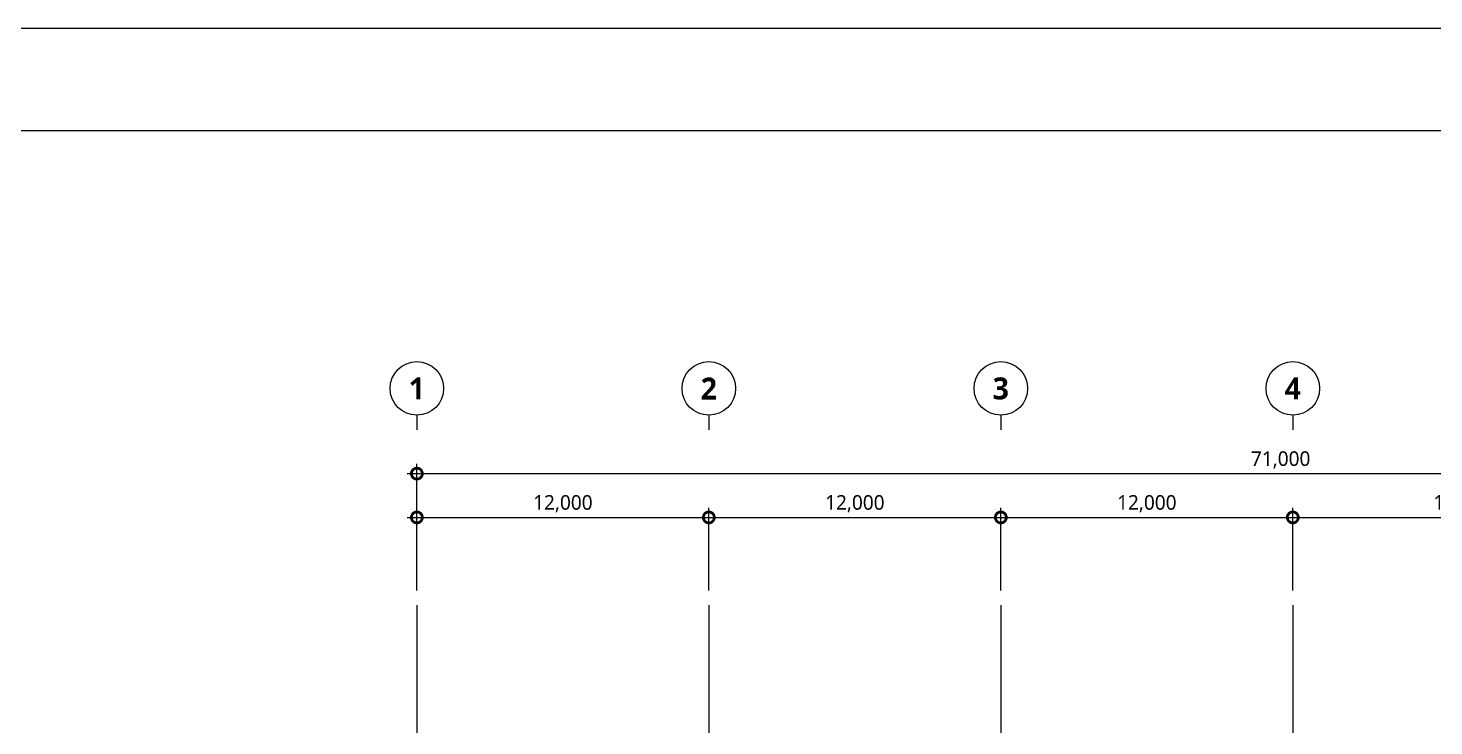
# Model space of a CAD drawing. Header units: millimetres. Extents: x -168200 to 672800, y -7409 to 118800.
# Drawn here: x 25523 to 83298, y 90137 to 118800 of the extents above; entities that cross this region are included whole.
import ezdxf
from ezdxf.enums import TextEntityAlignment as Align

# ---------------------------------------------------------------- set-up
doc = ezdxf.new("R2010")
doc.units = ezdxf.units.MM
doc.header["$LTSCALE"] = 200
doc.linetypes.add('CEN-GAUN', pattern=[32.2, 30, -1, 0.2, -1])
doc.layers.get('DEFPOINTS').update_dxf_attribs({"color": 137})
for name, color, linetype in [('1 BA', 9, 'Continuous'), ('1 CEN', 15, 'CEN-GAUN'), ('WALL-D', 3, 'Continuous')]:
    doc.layers.add(name, color=color, linetype=linetype)
doc.styles.add('$0$스타일1', font='malgun.ttf')
doc.styles.add('스타일2', font='malgunbd.ttf')
doc.dimstyles.new('CJA', dxfattribs={"dimscale": 300, "dimtxt": 2.7, "dimasz": 1, "dimexe": 2, "dimexo": 3, "dimgap": 1, "dimtad": 1, "dimdec": 0, "dimzin": 1, "dimdsep": 46, "dimlunit": 6, "dimtxsty": '$0$스타일1', "dimblk": 'CJDOT', "dimcen": 0.09, "dimdle": 1, "dimclrd": 256, "dimclre": 256, "dimclrt": 3, "dimadec": 0, "dimazin": 0, "dimtfac": 1, "dimtdec": 0, "dimtix": 1, "dimtmove": 2, "dimatfit": 3, "dimldrblk": 'CJDOT', "dimfxl": 1, "dimtolj": 1, "dimtzin": 1, "dimarcsym": 0})

# ---------------------------------------------------------------- blocks, each defined once
blk = doc.blocks.new('sheet-line')
at = {"layer": 'DEFPOINTS'}
blk.add_lwpolyline([(168200, -356400), (0, -356400), (0, -237600), (168200, -237600)], close=True, dxfattribs=at)
blk = doc.blocks.new('_DotSmall')
at = {"color": 0, "linetype": 'ByBlock', "const_width": 0.5}
blk.add_lwpolyline([(-0.0625, 0, 1), (0.0625, 0, 1)], format="xyb", close=True, dxfattribs=at)
blk = doc.blocks.new('*D52')
at = {"layer": '1 BA', "lineweight": -2, "transparency": 16777216}
for p, q in [((41500, 95700), (41500, 100900)), ((112500, 95700), (112500, 100900))]:
    blk.add_line(p, q, dxfattribs=at)
at = {"layer": '1 BA', "transparency": 16777216}
blk.add_line((41100, 100500), (112900, 100500), dxfattribs=at)
at = {"layer": 'DEFPOINTS', "color": 0, "transparency": 16777216}
for p in [(112500, 100500), (41500, 95100), (112500, 95100)]:
    blk.add_point(p, dxfattribs=at)
at = {"layer": '1 BA', "transparency": 16777216, "xscale": 900, "yscale": 900, "zscale": 900, "rotation": 180}
blk.add_blockref('_DotSmall', (41500, 100500), dxfattribs=at)
at = {"layer": '1 BA', "transparency": 16777216, "xscale": 900, "yscale": 900, "zscale": 900}
blk.add_blockref('_DotSmall', (112500, 100500), dxfattribs=at)
at = {"layer": '1 BA', "color": 0, "transparency": 16777216, "insert": (77000, 101062), "char_height": 600, "attachment_point": 5, "style": '$0$스타일1'}
blk.add_mtext('\\A1;71,000', dxfattribs=at)
blk = doc.blocks.new('CJDOT')
blk.add_line((-2, 0), (2, 0))
at = {"const_width": 0.5}
blk.add_lwpolyline([(-0.25, 0, 1), (0.25, 0, 1)], format="xyb", close=True, dxfattribs=at)
blk = doc.blocks.new('*D56')
at = {"layer": '1 BA', "lineweight": -2, "transparency": 16777216}
for p, q in [((77500, 95700), (77500, 99100)), ((91500, 95700), (91500, 99100))]:
    blk.add_line(p, q, dxfattribs=at)
at = {"layer": '1 BA', "transparency": 16777216}
blk.add_line((77100, 98700), (91900, 98700), dxfattribs=at)
at = {"layer": 'DEFPOINTS', "color": 0, "transparency": 16777216}
for p in [(91500, 98700), (77500, 95100), (91500, 95100)]:
    blk.add_point(p, dxfattribs=at)
at = {"layer": '1 BA', "transparency": 16777216, "xscale": 900, "yscale": 900, "zscale": 900, "rotation": 180}
blk.add_blockref('_DotSmall', (77500, 98700), dxfattribs=at)
at = {"layer": '1 BA', "transparency": 16777216, "xscale": 900, "yscale": 900, "zscale": 900}
blk.add_blockref('_DotSmall', (91500, 98700), dxfattribs=at)
at = {"layer": '1 BA', "color": 0, "transparency": 16777216, "insert": (84500, 99262), "char_height": 600, "attachment_point": 5, "style": '$0$스타일1'}
blk.add_mtext('\\A1;14,000', dxfattribs=at)
blk = doc.blocks.new('*D55')
at = {"layer": '1 BA', "lineweight": -2, "transparency": 16777216}
for p, q in [((65500, 95700), (65500, 99100)), ((77500, 95700), (77500, 99100))]:
    blk.add_line(p, q, dxfattribs=at)
at = {"layer": '1 BA', "transparency": 16777216}
blk.add_line((65100, 98700), (77900, 98700), dxfattribs=at)
at = {"layer": 'DEFPOINTS', "color": 0, "transparency": 16777216}
for p in [(77500, 98700), (65500, 95100), (77500, 95100)]:
    blk.add_point(p, dxfattribs=at)
at = {"layer": '1 BA', "transparency": 16777216, "xscale": 900, "yscale": 900, "zscale": 900, "rotation": 180}
blk.add_blockref('_DotSmall', (65500, 98700), dxfattribs=at)
at = {"layer": '1 BA', "transparency": 16777216, "xscale": 900, "yscale": 900, "zscale": 900}
blk.add_blockref('_DotSmall', (77500, 98700), dxfattribs=at)
at = {"layer": '1 BA', "color": 0, "transparency": 16777216, "insert": (71500, 99262), "char_height": 600, "attachment_point": 5, "style": '$0$스타일1'}
blk.add_mtext('\\A1;12,000', dxfattribs=at)
blk = doc.blocks.new('*D57')
at = {"layer": '1 BA', "lineweight": -2, "transparency": 16777216}
for p, q in [((53500, 95700), (53500, 99100)), ((65500, 95700), (65500, 99100))]:
    blk.add_line(p, q, dxfattribs=at)
at = {"layer": '1 BA', "transparency": 16777216}
blk.add_line((53100, 98700), (65900, 98700), dxfattribs=at)
at = {"layer": 'DEFPOINTS', "color": 0, "transparency": 16777216}
for p in [(65500, 98700), (53500, 95100), (65500, 95100)]:
    blk.add_point(p, dxfattribs=at)
at = {"layer": '1 BA', "transparency": 16777216, "xscale": 900, "yscale": 900, "zscale": 900, "rotation": 180}
blk.add_blockref('_DotSmall', (53500, 98700), dxfattribs=at)
at = {"layer": '1 BA', "transparency": 16777216, "xscale": 900, "yscale": 900, "zscale": 900}
blk.add_blockref('_DotSmall', (65500, 98700), dxfattribs=at)
at = {"layer": '1 BA', "color": 0, "transparency": 16777216, "insert": (59500, 99262), "char_height": 600, "attachment_point": 5, "style": '$0$스타일1'}
blk.add_mtext('\\A1;12,000', dxfattribs=at)
blk = doc.blocks.new('*D58')
at = {"layer": '1 BA', "lineweight": -2, "transparency": 16777216}
for p, q in [((41500, 95700), (41500, 99100)), ((53500, 95700), (53500, 99100))]:
    blk.add_line(p, q, dxfattribs=at)
at = {"layer": '1 BA', "transparency": 16777216}
blk.add_line((41100, 98700), (53900, 98700), dxfattribs=at)
at = {"layer": 'DEFPOINTS', "color": 0, "transparency": 16777216}
for p in [(53500, 98700), (41500, 95100), (53500, 95100)]:
    blk.add_point(p, dxfattribs=at)
at = {"layer": '1 BA', "transparency": 16777216, "xscale": 900, "yscale": 900, "zscale": 900, "rotation": 180}
blk.add_blockref('_DotSmall', (41500, 98700), dxfattribs=at)
at = {"layer": '1 BA', "transparency": 16777216, "xscale": 900, "yscale": 900, "zscale": 900}
blk.add_blockref('_DotSmall', (53500, 98700), dxfattribs=at)
at = {"layer": '1 BA', "color": 0, "transparency": 16777216, "insert": (47500, 99262), "char_height": 600, "attachment_point": 5, "style": '$0$스타일1'}
blk.add_mtext('\\A1;12,000', dxfattribs=at)

msp = doc.modelspace()

# ---------------------------------------------------------------- linework, layer by layer
at = {"layer": '1 BA'}
for p, q in [((41500, 102900), (41500, 102300)), ((53500, 102900), (53500, 102300)), ((65500, 102900), (65500, 102300)), ((77500, 102900), (77500, 102300))]:
    msp.add_line(p, q, dxfattribs=at)
for centre in [(41500, 104000), (53500, 104000), (65500, 104000), (77500, 104000)]:
    msp.add_circle(centre, 1100, dxfattribs=at)
at = {"layer": '1 CEN'}
for p, q in [((41500, 95100), (41500, 32900)), ((41500, 95100), (41500, 32900)), ((53500, 95100), (53500, 32900)), ((53500, 95100), (53500, 32900)), ((65500, 95100), (65500, 32900)), ((65500, 95100), (65500, 32900)), ((77500, 95100), (77500, 32900)), ((77500, 95100), (77500, 32900))]:
    msp.add_line(p, q, dxfattribs=at)
at = {"layer": 'DEFPOINTS'}
msp.add_line((9300, 114600), (146700, 114600), dxfattribs=at)
msp.add_lwpolyline([(9300, 114600), (146700, 114600), (146700, 4200), (9300, 4200)], close=True, dxfattribs=at)

# ---------------------------------------------------------------- block references
at = {"layer": 'WALL-D'}
msp.add_blockref('sheet-line', (0, 356400), dxfattribs=at)

# ---------------------------------------------------------------- texts
at = {"layer": '1 BA', "style": '스타일2'}
for s, p in [('1', (41500, 104000)), ('2', (53500, 104000)), ('3', (65500, 104000)), ('4', (77500, 104000))]:
    msp.add_text(s, height=900, dxfattribs=at).set_placement(p, align=Align.MIDDLE)

# ---------------------------------------------------------------- dimensions: what is measured, and where the dimension line sits
at = {"layer": '1 BA'}
dim = msp.add_linear_dim(base=(112500, 100500), p1=(41500, 95100), p2=(112500, 95100), angle=180, dimstyle='CJA', override={"dimscale": 200, "dimtxt": 3, "dimasz": 4.5, "dimtxsty": '$0$스타일1', "dimblk1": 'DotSmall', "dimblk2": 'DotSmall', "dimsah": 1, "dimdle": 2, "dimclrt": 0, "dimldrblk": 'CJDOT', "dimlwd": 65535}, dxfattribs=at)
dim.commit()
dim.dimension.update_dxf_attribs({"geometry": '*D52', "text_midpoint": (77000, 101062), "dimtype": 160})
for base, p1, p2, picture, middle in [((53500, 98700), (41500, 95100), (53500, 95100), '*D58', (47500, 99262)), ((65500, 98700), (53500, 95100), (65500, 95100), '*D57', (59500, 99262)), ((77500, 98700), (65500, 95100), (77500, 95100), '*D55', (71500, 99262)), ((91500, 98700), (77500, 95100), (91500, 95100), '*D56', (84500, 99262))]:
    dim = msp.add_linear_dim(base=base, p1=p1, p2=p2, dimstyle='CJA', override={"dimscale": 200, "dimtxt": 3, "dimasz": 4.5, "dimtxsty": '$0$스타일1', "dimblk1": 'DotSmall', "dimblk2": 'DotSmall', "dimsah": 1, "dimdle": 2, "dimclrt": 0, "dimldrblk": 'CJDOT', "dimlwd": 65535}, dxfattribs=at)
    dim.commit()
    dim.dimension.update_dxf_attribs({"geometry": picture, "text_midpoint": middle})

doc.saveas('drawing.dxf')
